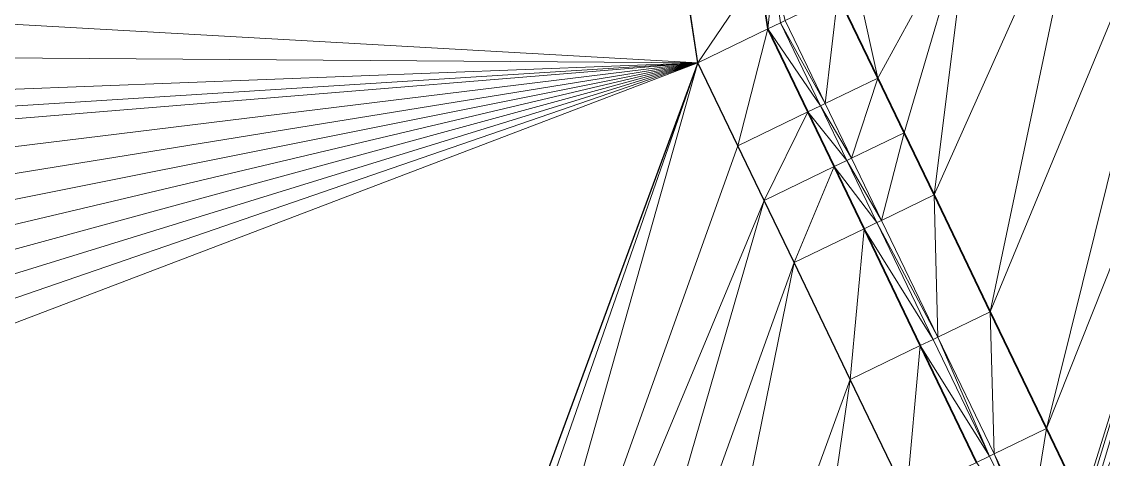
# Model space of a CAD drawing. Header units: metres. Extents: x 246428 to 246884, y 7418966 to 7419490.
# Drawn here: x 246556.72 to 246565.07, y 7419370.69 to 7419374.06 of the extents above; entities that cross this region are included whole.
import ezdxf

# ---------------------------------------------------------------- set-up
doc = ezdxf.new("R2010")
doc.units = ezdxf.units.M
doc.linetypes.add('blank name', pattern=[0])
doc.linetypes.add('HIDDEN', pattern=[9.525, 6.35, -3.175])
doc.layers.add('_12D_UNMAPPED', color=7, linetype='Continuous')
doc.layers.add('BATTER', color=250, linetype='HIDDEN', lineweight=25)
doc.layers.add('GRADELINES', color=250, linetype='HIDDEN', lineweight=25)
for name, color, linetype, lineweight, true_color in [('KERB_BACK', 7, 'Continuous', 35, 0x5fd2ff), ('KERB_LINE', 7, 'Continuous', 18, 0xb9b9b9), ('KERB_LIP', 7, 'Continuous', 35, 0x5fd2ff), ('KERB_TOP', 7, 'Continuous', 18, 0xb9b9b9)]:
    doc.layers.add(name, color=color, linetype=linetype, lineweight=lineweight, true_color=true_color)

msp = doc.modelspace()

# ---------------------------------------------------------------- linework, layer by layer
at = {"layer": '_12D_UNMAPPED', "color": 3, "linetype": 'blank name', "lineweight": 0}
for points in [[(246564.9907, 7419370.1639, 31.797), (246564.9543, 7419370.2574, 31.7959), (246567.6451, 7419376.662, 31.9621)], [(246564.9543, 7419370.2574, 31.7959), (246566.7444, 7419376.2276, 31.9171), (246567.6451, 7419376.662, 31.9621)], [(246565.0206, 7419370.0673, 31.7978), (246564.9907, 7419370.1639, 31.797), (246567.6451, 7419376.662, 31.9621)], [(246573.8563, 7419367.1992, 32.1968), (246565.0206, 7419370.0673, 31.7978), (246567.6451, 7419376.662, 31.9621)], [(246564.9122, 7419370.3481, 31.7944), (246564.6342, 7419370.9244, 31.785), (246566.7444, 7419376.2276, 31.9171)], [(246564.6342, 7419370.9244, 31.785), (246565.8437, 7419375.7932, 31.8721), (246566.7444, 7419376.2276, 31.9171)], [(246564.9277, 7419370.3159, 31.7949), (246564.9122, 7419370.3481, 31.7944), (246566.7444, 7419376.2276, 31.9171)], [(246564.9543, 7419370.2574, 31.7959), (246564.9277, 7419370.3159, 31.7949), (246566.7444, 7419376.2276, 31.9171)], [(246564.6342, 7419370.9244, 31.785), (246564.1999, 7419371.8252, 31.7702), (246565.8437, 7419375.7932, 31.8721)], [(246564.1999, 7419371.8252, 31.7702), (246564.9429, 7419375.3589, 31.8271), (246565.8437, 7419375.7932, 31.8721)], [(246564.9429, 7419375.3589, 31.8271), (246564.1999, 7419371.8252, 31.7702), (246563.7655, 7419372.7259, 31.7554)], [(246564.9429, 7419375.3589, 31.8271), (246563.7655, 7419372.7259, 31.7554), (246564.0422, 7419374.9245, 31.7821)], [(246563.3311, 7419373.6266, 31.743), (246563.1415, 7419374.4901, 31.7371), (246564.0422, 7419374.9245, 31.7821)], [(246563.5345, 7419373.205, 31.7475), (246563.3311, 7419373.6266, 31.743), (246564.0422, 7419374.9245, 31.7821)], [(246563.7655, 7419372.7259, 31.7554), (246563.5345, 7419373.205, 31.7475), (246564.0422, 7419374.9245, 31.7821)], [(246554.0341, 7419374.1898, 31.0038), (246561.8229, 7419374.5327, 31.8544), (246561.9416, 7419373.7454, 31.8555)], [(246561.8229, 7419374.5327, 31.8544), (246562.4161, 7419374.4433, 31.8604), (246561.9418, 7419373.745, 31.8552)], [(246561.8229, 7419374.5327, 31.8544), (246561.9418, 7419373.745, 31.8552), (246561.9416, 7419373.7454, 31.8555)], [(246562.4161, 7419374.4433, 31.8604), (246562.4822, 7419374.0057, 31.8612), (246561.9418, 7419373.745, 31.8552)], [(246562.5249, 7419374.4269, 31.8604), (246562.4822, 7419374.0057, 31.8612), (246562.4161, 7419374.4433, 31.8604)], [(246562.5249, 7419374.4269, 31.8604), (246562.5813, 7419374.0534, 31.8612), (246562.4822, 7419374.0057, 31.8612)], [(246562.6173, 7419374.0708, 31.7112), (246562.5813, 7419374.0534, 31.8612), (246562.5249, 7419374.4269, 31.8604)], [(246563.3311, 7419373.6266, 31.743), (246563.0227, 7419374.2663, 31.7362), (246563.1415, 7419374.4901, 31.7371)], [(246563.0227, 7419374.2663, 31.7362), (246562.9258, 7419373.4312, 31.718), (246562.6173, 7419374.0708, 31.7112)], [(246563.0227, 7419374.2663, 31.7362), (246563.3311, 7419373.6266, 31.743), (246562.9258, 7419373.4312, 31.718)], [(246553.9866, 7419373.8016, 30.9758), (246554.0341, 7419374.1898, 31.0038), (246561.9416, 7419373.7454, 31.8555)], [(246562.4822, 7419374.0057, 31.8612), (246562.2502, 7419373.1054, 31.862), (246561.9418, 7419373.745, 31.8552)], [(246562.4822, 7419374.0057, 31.8612), (246562.7907, 7419373.366, 31.868), (246562.2502, 7419373.1054, 31.862)], [(246562.5813, 7419374.0534, 31.8612), (246562.8898, 7419373.4138, 31.868), (246562.4822, 7419374.0057, 31.8612)], [(246562.8898, 7419373.4138, 31.868), (246562.7907, 7419373.366, 31.868), (246562.4822, 7419374.0057, 31.8612)], [(246562.6173, 7419374.0708, 31.7112), (246562.9258, 7419373.4312, 31.718), (246562.5813, 7419374.0534, 31.8612)], [(246562.9258, 7419373.4312, 31.718), (246562.8898, 7419373.4138, 31.868), (246562.5813, 7419374.0534, 31.8612)], [(246553.4071, 7419370.4994, 30.7279), (246561.9416, 7419373.7454, 31.8555), (246559.1698, 7419366.228, 31.6964)], [(246553.4071, 7419370.4994, 30.7279), (246553.4835, 7419370.8345, 30.7532), (246561.9416, 7419373.7454, 31.8555)], [(246553.4835, 7419370.8345, 30.7532), (246553.5542, 7419371.1595, 30.7778), (246561.9416, 7419373.7454, 31.8555)], [(246553.5542, 7419371.1595, 30.7778), (246553.6198, 7419371.4781, 30.802), (246561.9416, 7419373.7454, 31.8555)], [(246553.6198, 7419371.4781, 30.802), (246553.6809, 7419371.7934, 30.826), (246561.9416, 7419373.7454, 31.8555)], [(246553.6809, 7419371.7934, 30.826), (246553.738, 7419372.1088, 30.8499), (246561.9416, 7419373.7454, 31.8555)], [(246553.738, 7419372.1088, 30.8499), (246553.7918, 7419372.4274, 30.874), (246561.9416, 7419373.7454, 31.8555)], [(246553.7918, 7419372.4274, 30.874), (246553.8428, 7419372.7524, 30.8984), (246561.9416, 7419373.7454, 31.8555)], [(246553.8428, 7419372.7524, 30.8984), (246553.8918, 7419373.0873, 30.9234), (246561.9416, 7419373.7454, 31.8555)], [(246553.8918, 7419373.0873, 30.9234), (246553.9129, 7419373.2389, 30.9346), (246561.9416, 7419373.7454, 31.8555)], [(246553.9129, 7419373.2389, 30.9346), (246553.9394, 7419373.4357, 30.9491), (246561.9416, 7419373.7454, 31.8555)], [(246553.9394, 7419373.4357, 30.9491), (246553.9866, 7419373.8016, 30.9758), (246561.9416, 7419373.7454, 31.8555)], [(246559.3535, 7419366.3351, 31.6975), (246559.1698, 7419366.228, 31.6964), (246561.9416, 7419373.7454, 31.8555)], [(246559.9227, 7419366.6097, 31.7189), (246559.3535, 7419366.3351, 31.6975), (246561.9416, 7419373.7454, 31.8555)], [(246561.9418, 7419373.745, 31.8552), (246559.9227, 7419366.6097, 31.7189), (246561.9416, 7419373.7454, 31.8555)], [(246562.2502, 7419373.1054, 31.862), (246559.9227, 7419366.6097, 31.7189), (246561.9418, 7419373.745, 31.8552)], [(246563.3311, 7419373.6266, 31.743), (246563.1291, 7419373.0095, 31.7225), (246562.9258, 7419373.4312, 31.718)], [(246563.3311, 7419373.6266, 31.743), (246563.5345, 7419373.205, 31.7475), (246563.1291, 7419373.0095, 31.7225)], [(246562.8898, 7419373.4138, 31.868), (246563.0931, 7419372.9921, 31.8725), (246562.7907, 7419373.366, 31.868)], [(246562.9258, 7419373.4312, 31.718), (246563.1291, 7419373.0095, 31.7225), (246562.8898, 7419373.4138, 31.868)], [(246563.1291, 7419373.0095, 31.7225), (246563.0931, 7419372.9921, 31.8725), (246562.8898, 7419373.4138, 31.868)], [(246562.7907, 7419373.366, 31.868), (246562.4536, 7419372.6837, 31.8665), (246562.2502, 7419373.1054, 31.862)], [(246562.7907, 7419373.366, 31.868), (246562.994, 7419372.9444, 31.8725), (246562.4536, 7419372.6837, 31.8665)], [(246563.0931, 7419372.9921, 31.8725), (246562.994, 7419372.9444, 31.8725), (246562.7907, 7419373.366, 31.868)], [(246563.5345, 7419373.205, 31.7475), (246563.3602, 7419372.5304, 31.7304), (246563.1291, 7419373.0095, 31.7225)], [(246563.5345, 7419373.205, 31.7475), (246563.7655, 7419372.7259, 31.7554), (246563.3602, 7419372.5304, 31.7304)], [(246562.4536, 7419372.6837, 31.8665), (246559.9227, 7419366.6097, 31.7189), (246562.2502, 7419373.1054, 31.862)], [(246563.0931, 7419372.9921, 31.8725), (246563.3241, 7419372.5131, 31.8804), (246562.994, 7419372.9444, 31.8725)], [(246563.1291, 7419373.0095, 31.7225), (246563.3602, 7419372.5304, 31.7304), (246563.0931, 7419372.9921, 31.8725)], [(246563.3602, 7419372.5304, 31.7304), (246563.3241, 7419372.5131, 31.8804), (246563.0931, 7419372.9921, 31.8725)], [(246562.994, 7419372.9444, 31.8725), (246562.6846, 7419372.2047, 31.8744), (246562.4536, 7419372.6837, 31.8665)], [(246562.994, 7419372.9444, 31.8725), (246563.2251, 7419372.4653, 31.8804), (246562.6846, 7419372.2047, 31.8744)], [(246563.3241, 7419372.5131, 31.8804), (246563.2251, 7419372.4653, 31.8804), (246562.994, 7419372.9444, 31.8725)], [(246560.8235, 7419367.0441, 31.7529), (246559.9227, 7419366.6097, 31.7189), (246562.4536, 7419372.6837, 31.8665)], [(246562.6846, 7419372.2047, 31.8744), (246560.8235, 7419367.0441, 31.7529), (246562.4536, 7419372.6837, 31.8665)], [(246563.7655, 7419372.7259, 31.7554), (246563.7945, 7419371.6297, 31.7452), (246563.3602, 7419372.5304, 31.7304)], [(246563.7655, 7419372.7259, 31.7554), (246564.1999, 7419371.8252, 31.7702), (246563.7945, 7419371.6297, 31.7452)], [(246563.3241, 7419372.5131, 31.8804), (246563.7585, 7419371.6123, 31.8952), (246563.2251, 7419372.4653, 31.8804)], [(246563.3602, 7419372.5304, 31.7304), (246563.7945, 7419371.6297, 31.7452), (246563.3241, 7419372.5131, 31.8804)], [(246563.7945, 7419371.6297, 31.7452), (246563.7585, 7419371.6123, 31.8952), (246563.3241, 7419372.5131, 31.8804)], [(246563.2251, 7419372.4653, 31.8804), (246563.119, 7419371.3039, 31.8892), (246562.6846, 7419372.2047, 31.8744)], [(246563.2251, 7419372.4653, 31.8804), (246563.6594, 7419371.5645, 31.8952), (246563.119, 7419371.3039, 31.8892)], [(246563.7585, 7419371.6123, 31.8952), (246563.6594, 7419371.5645, 31.8952), (246563.2251, 7419372.4653, 31.8804)], [(246561.7242, 7419367.4784, 31.7869), (246560.8235, 7419367.0441, 31.7529), (246562.6846, 7419372.2047, 31.8744)], [(246563.119, 7419371.3039, 31.8892), (246561.7242, 7419367.4784, 31.7869), (246562.6846, 7419372.2047, 31.8744)], [(246564.1999, 7419371.8252, 31.7702), (246564.2289, 7419370.729, 31.76), (246563.7945, 7419371.6297, 31.7452)], [(246564.1999, 7419371.8252, 31.7702), (246564.6342, 7419370.9244, 31.785), (246564.2289, 7419370.729, 31.76)], [(246563.7585, 7419371.6123, 31.8952), (246564.1929, 7419370.7116, 31.91), (246563.6594, 7419371.5645, 31.8952)], [(246563.7945, 7419371.6297, 31.7452), (246564.1929, 7419370.7116, 31.91), (246563.7585, 7419371.6123, 31.8952)], [(246563.7945, 7419371.6297, 31.7452), (246564.2289, 7419370.729, 31.76), (246564.1929, 7419370.7116, 31.91)], [(246563.6594, 7419371.5645, 31.8952), (246563.5534, 7419370.4032, 31.904), (246563.119, 7419371.3039, 31.8892)], [(246563.6594, 7419371.5645, 31.8952), (246564.0938, 7419370.6638, 31.91), (246563.5534, 7419370.4032, 31.904)], [(246564.1929, 7419370.7116, 31.91), (246564.0938, 7419370.6638, 31.91), (246563.6594, 7419371.5645, 31.8952)], [(246562.6249, 7419367.9128, 31.8209), (246561.7242, 7419367.4784, 31.7869), (246563.119, 7419371.3039, 31.8892)], [(246563.5534, 7419370.4032, 31.904), (246562.6249, 7419367.9128, 31.8209), (246563.119, 7419371.3039, 31.8892)], [(246564.6342, 7419370.9244, 31.785), (246564.5069, 7419370.1526, 31.7694), (246564.2289, 7419370.729, 31.76)], [(246564.6342, 7419370.9244, 31.785), (246564.9122, 7419370.3481, 31.7944), (246564.5069, 7419370.1526, 31.7694)], [(246564.1929, 7419370.7116, 31.91), (246564.4708, 7419370.1352, 31.9194), (246564.0938, 7419370.6638, 31.91)], [(246564.2289, 7419370.729, 31.76), (246564.4708, 7419370.1352, 31.9194), (246564.1929, 7419370.7116, 31.91)], [(246564.2289, 7419370.729, 31.76), (246564.5069, 7419370.1526, 31.7694), (246564.4708, 7419370.1352, 31.9194)]]:
    msp.add_3dface(points, dxfattribs=at)
at = {"layer": 'BATTER'}
msp.add_polyline3d([(246563.5534, 7419370.4032, 31.904), (246563.119, 7419371.3039, 31.8892), (246562.6846, 7419372.2047, 31.8744), (246562.4536, 7419372.6837, 31.8665), (246562.2502, 7419373.1054, 31.862), (246561.9418, 7419373.745, 31.8552), (246561.8229, 7419374.5327, 31.8544)], dxfattribs=at)
at = {"layer": 'GRADELINES'}
msp.add_polyline3d([(246561.9416, 7419373.7454, 31.8555), (246559.1698, 7419366.228, 31.6964)], dxfattribs=at)
at = {"layer": 'KERB_BACK'}
msp.add_polyline3d([(246564.0938, 7419370.6638, 31.91), (246563.6594, 7419371.5645, 31.8952), (246563.2251, 7419372.4653, 31.8804), (246562.994, 7419372.9444, 31.8725), (246562.7907, 7419373.366, 31.868), (246562.4822, 7419374.0057, 31.8612), (246562.4161, 7419374.4433, 31.8604)], dxfattribs=at)
at = {"layer": 'KERB_LINE'}
msp.add_polyline3d([(246564.5069, 7419370.1526, 31.7694), (246564.2289, 7419370.729, 31.76), (246563.7945, 7419371.6297, 31.7452), (246563.3602, 7419372.5304, 31.7304), (246563.1291, 7419373.0095, 31.7225), (246562.9258, 7419373.4312, 31.718), (246562.6173, 7419374.0708, 31.7112)], dxfattribs=at)
at = {"layer": 'KERB_LIP'}
msp.add_polyline3d([(246564.9122, 7419370.3481, 31.7944), (246564.6342, 7419370.9244, 31.785), (246564.1999, 7419371.8252, 31.7702), (246563.7655, 7419372.7259, 31.7554), (246563.5345, 7419373.205, 31.7475), (246563.3311, 7419373.6266, 31.743), (246563.0227, 7419374.2663, 31.7362)], dxfattribs=at)
at = {"layer": 'KERB_TOP'}
msp.add_polyline3d([(246564.4708, 7419370.1352, 31.9194), (246564.1929, 7419370.7116, 31.91), (246563.7585, 7419371.6123, 31.8952), (246563.3241, 7419372.5131, 31.8804), (246563.0931, 7419372.9921, 31.8725), (246562.8898, 7419373.4138, 31.868), (246562.5813, 7419374.0534, 31.8612), (246562.5249, 7419374.4269, 31.8604)], dxfattribs=at)

doc.saveas('drawing.dxf')
